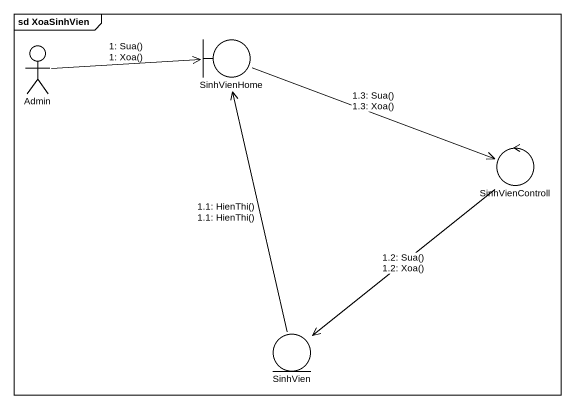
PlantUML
@startuml
mainframe sd XoaSinhVien
actor Admin
boundary SinhVienHome
control SinhVienControll
entity SinhVien
Admin -right-> SinhVienHome : 1: Sua()\n1: Xoa()
SinhVien -up-> SinhVienHome : 1.1: HienThi()\n1.1: HienThi()
SinhVienControll --> SinhVien : 1.2: Sua()\n1.2: Xoa()
SinhVienHome -right-> SinhVienControll : 1.3: Sua()\n1.3: Xoa()
@enduml
